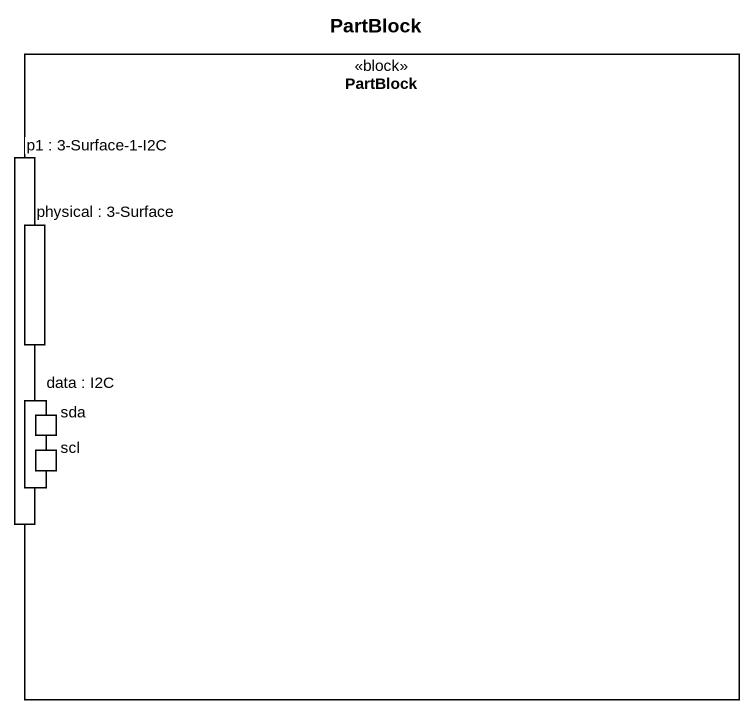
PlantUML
@startuml
title PartBlock
rectangle PartBlock <<block>> {
  port "p1 : 3-Surface-1-I2C" as p1_3_Surface_1_I2C
  port "physical : 3-Surface" as physical_3_Surface
  port "data : I2C" as data_I2C
  port sda
  port scl
}
@enduml
